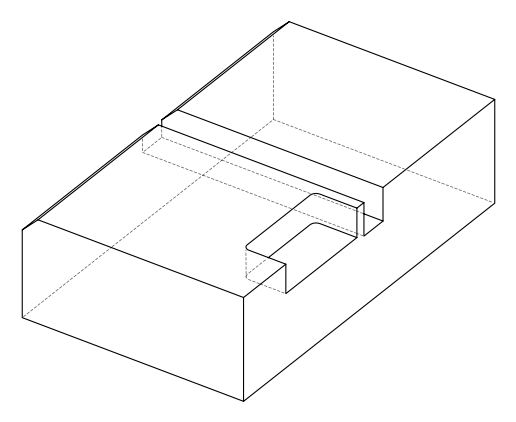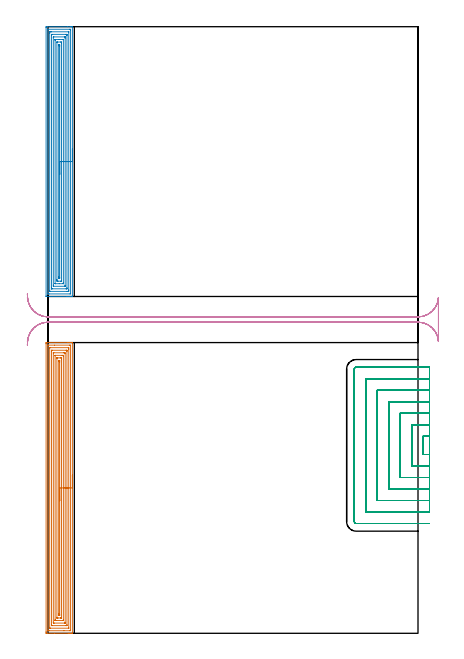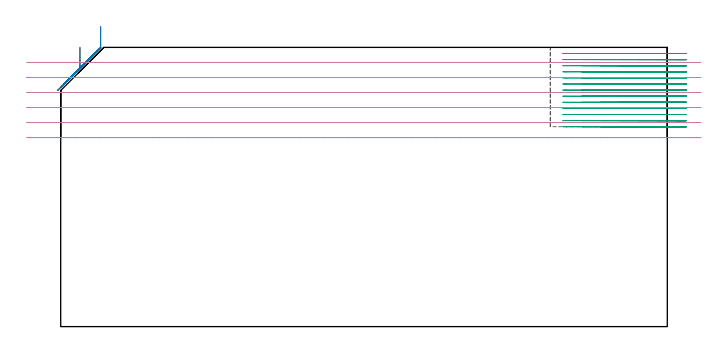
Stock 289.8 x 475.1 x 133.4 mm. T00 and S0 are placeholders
(PLAN: 4 operations, 2 tool changes, 83.8 min)
(1 AREA_MILL | FG_CHAMFER_SURFACE | UGT0205_001 | 14.82 min | 49999 mm3)
(2 AREA_MILL_1 | FG_CHAMFER_SURFACE_1 | UGT0205_001 | 13.77 min | 46518 mm3)
(3 MILL_SLOT | SLOT_PARTIAL_RECTANGULAR | NXT0201_011 | Follow Part, ap 3, ae 75% | 46.55 min | 283866 mm3)
(4 MILL_RECTANGULAR_SLOT | SLOT_RECTANGULAR | UGT0201_004 | Follow Part, ap 8, ae 75% | 8.67 min | 447569 mm3)
(TOOL UGT0205_001 | Chamfer Mill 20 x 3 x 45 deg. | D20 FL50 Z2)
(TOOL NXT0201_011 | ENDMILL 12mm [2P460-1200-NA 1630] | D12 FL38 Z6)
(TOOL UGT0201_004 | End Mill 32 mm | D32 FL53 Z6)
(OP 1 AREA_MILL)
G17 G21 G94 G90
T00 M6
G54
G17 G0 G90 X19.097 Y123.851 S1061 M3
G43 Z143.4 H0
Z143.397
G94 G1 Y123.813 Z142.526 F250.
Y123.699 Z141.661
Y123.51 Z140.809
Y123.248 Z139.977
Y122.914 Z139.171
X19.098 Y122.511 Z138.397
Y122.042 Z137.662
Y121.511 Z136.97
Y120.922 Z136.326
Y120.278 Z135.737
Y119.586 Z135.206
Y118.85 Z134.737
Y118.077 Z134.335
Y117.271 Z134.001
Y116.439 Z133.738
Y115.587 Z133.55
Y114.722 Z133.436
Y113.85 Z133.398
X19.1 Y0.15 Z133.4
X19.097 Y0.01 Z133.388
X19.07 Y0.007 Z133.361
X18.739 Y0. Z133.038
X18.273 Z132.572
X17.676 Z131.97
X16.489 Z130.786
X15.9 Z130.194
X5.102 Z119.4
X-0.963 Y0.001 Z113.334
X-1.184 Y0.003 Z113.113
X-1.491 Y0.008 Z112.806
X-1.494 Y0.062 Z112.803
X-1.499 Y0.596 Z112.801
X-1.5 Y1.135 Z112.8
Y226.752
X-1.499 Y227.104 Z112.801
X-1.494 Y227.638 Z112.803
X-1.491 Y227.692 Z112.806
X-0.963 Y227.7 Z113.334
X15.307 Z129.602
X15.9 Z130.194
X16.489 Z130.786
X16.788 Z131.084
X17.377 Z131.673
X17.676 Z131.97
X18.273 Z132.572
X18.739 Z133.038
X19.072 Z133.363
X19.088 Y227.69 Z133.38
X19.095 Y227.607 Z133.392
X19.097 Y227.589 Z133.394
X19.095 Y227.552 Z133.395
X19.098 Y113.85 Z133.398
X17.683 Z131.983
X17.685 Y2.369 Z131.985
X17.676 Y2.01 Z131.976
X17.164 Y2.002 Z131.464
X12.506 Y2. Z126.806
X0.812 Z115.112
X0.3 Y2.002 Z114.6
X-0.076 Y2.01 Z114.224
X-0.085 Y2.379 Z114.215
X-0.086 Y2.39 Z114.214
X-0.085 Y225.331 Z114.215
X-0.076 Y225.69 Z114.224
X0.436 Y225.698 Z114.736
X5.094 Y225.7 Z119.394
X16.788 Z131.088
X17.3 Y225.698 Z131.6
X17.676 Y225.69 Z131.976
X17.681 Y225.315 Z131.981
X17.683 Y113.85 Z131.983
X16.269 Z130.569
X16.271 Y4.163 Z130.571
X16.269 Y4.07 Z130.569
X16.267 Y4.025 Z130.567
X16.265 Y4.01 Z130.565
X16.224 Y4.007 Z130.524
X16.061 Y4.001 Z130.361
X1.7 Y4. Z116.
X1.537 Y4.002 Z115.837
X1.43 Y4.005 Z115.73
X1.346 Y4.01 Z115.646
X1.335 Y4.022 Z115.635
X1.333 Y4.04 Z115.633
X1.331 Y4.163 Z115.631
X1.329 Y4.535 Z115.629
Y223.537
X1.331 Y223.63 Z115.631
X1.333 Y223.676 Z115.633
X1.335 Y223.69 Z115.635
X1.376 Y223.693 Z115.676
X1.539 Y223.699 Z115.839
X15.9 Z130.2
X16.062 Y223.698 Z130.362
X16.17 Y223.694 Z130.47
X16.252 Y223.69 Z130.552
X16.26 Y223.658 Z130.56
X16.262 Y223.537 Z130.562
X16.266 Y223.17 Z130.566
X16.267 Y222.645 Z130.567
Y222.277
X16.269 Y113.85 Z130.569
X14.855 Z129.155
X14.856 Y6.838 Z129.156
X14.851 Y6.109 Z129.151
X14.848 Y6.01 Z129.148
X14.751 Y6.006 Z129.051
X14.542 Y6.002 Z128.842
X14.125 Y6. Z128.425
X3.421 Z117.721
X3.038 Y6.002 Z117.338
X2.846 Y6.006 Z117.146
X2.756 Y6.01 Z117.056
X2.75 Y6.071 Z117.05
X2.744 Y6.681 Z117.044
X2.743 Y6.838 Z117.043
Y220.862
X2.749 Y221.591 Z117.049
X2.752 Y221.69 Z117.052
X2.849 Y221.694 Z117.149
X3.058 Y221.698 Z117.358
X3.475 Y221.7 Z117.775
X14.179 Z128.479
X14.562 Y221.698 Z128.862
X14.753 Y221.694 Z129.053
X14.843 Y221.69 Z129.143
X14.846 Y221.627 Z129.146
X14.852 Y221.023 Z129.152
X14.853 Y220.862 Z129.153
X14.855 Y113.85 Z129.155
X13.441 Z127.741
X13.442 Y8.21 Z127.742
X13.44 Y8.072 Z127.74
X13.437 Y8.024 Z127.737
X13.434 Y8.009 Z127.734
X13.43 Y8.006 Z127.73
X13.392 Y8.003 Z127.692
X13.238 Y8.001 Z127.538
X12.969 Y8. Z127.269
X4.98 Y8.001 Z119.28
X4.362 Y8.009 Z118.662
X4.164 Y8.013 Z118.464
X4.159 Y8.415 Z118.459
X4.158 Y8.622 Z118.458
Y219.491
X4.159 Y219.628 Z118.459
X4.162 Y219.677 Z118.462
X4.165 Y219.691 Z118.465
X4.17 Y219.694 Z118.47
X4.208 Y219.697 Z118.508
X4.362 Y219.699 Z118.662
X4.631 Y219.7 Z118.931
X12.35 Y219.699 Z126.65
X12.62 Y219.698 Z126.92
X13.238 Y219.69 Z127.538
X13.432 Y219.675 Z127.732
X13.436 Y219.28 Z127.736
X13.438 Y219.078 Z127.738
X13.441 Y113.85 Z127.741
X12.027 Z126.327
X12.028 Y10.405 Z126.328
X12.027 Y10.121 Z126.327
X12.025 Y10.05 Z126.325
X12.022 Y10.018 Z126.322
X12.019 Y10.01 Z126.319
X12. Y10.007 Z126.3
X11.865 Y10.001 Z126.165
X6.541 Y10. Z120.841
X6.137 Y10.001 Z120.437
X5.65 Y10.003 Z119.95
X5.586 Y10.01 Z119.886
X5.578 Y10.014 Z119.878
X5.575 Y10.033 Z119.875
X5.573 Y10.081 Z119.873
X5.571 Y10.405 Z119.871
Y10.974
Y217.295
X5.572 Y217.579 Z119.872
X5.574 Y217.65 Z119.874
X5.578 Y217.682 Z119.878
X5.581 Y217.69 Z119.881
X5.6 Y217.693 Z119.9
X5.735 Y217.699 Z120.035
X11.059 Y217.7 Z125.359
X11.463 Y217.699 Z125.763
X11.951 Y217.696 Z126.251
X12.007 Y217.69 Z126.307
X12.017 Y217.629 Z126.317
X12.021 Y217.295 Z126.321
X12.024 Y216.731 Z126.324
X12.027 Y113.85 Z126.327
X10.612 Z124.912
X10.614 Y12.15 Z124.914
X10.613 Y12.11 Z124.913
X10.607 Y12.033 Z124.907
X10.604 Y12.008 Z124.904
X10.598 Y12.006 Z124.898
X10.575 Y12.004 Z124.875
X9.875 Y12. Z124.175
X9.688 Z123.988
X7.912 Z122.212
X7.211 Y12.002 Z121.511
X7.025 Y12.007 Z121.325
X7.001 Y12.01 Z121.301
X6.992 Y12.021 Z121.292
X6.989 Y12.07 Z121.289
X6.986 Y12.149 Z121.286
Y215.551
X6.987 Y215.591 Z121.287
X6.992 Y215.668 Z121.292
X6.996 Y215.692 Z121.296
X7.002 Y215.694 Z121.302
X7.025 Y215.697 Z121.325
X7.725 Y215.7 Z122.025
X9.5 Z123.8
X9.688 Y215.699 Z123.988
X10.391 Y215.696 Z124.691
X10.575 Y215.69 Z124.875
X10.604 Y215.511 Z124.904
X10.607 Y215.479 Z124.907
X10.61 Y214.619 Z124.91
Y214.584
X10.612 Y113.85 Z124.912
X9.198 Z123.498
X9.2 Y14.864 Z123.5
X9.198 Y14.464 Z123.498
X9.194 Y14.061 Z123.494
X9.193 Y14.015 Z123.493
X9.175 Y14.01 Z123.475
X9.122 Y14.005 Z123.422
X9.015 Y14.002 Z123.315
X8.8 Y14.001 Z123.1
X8.771 Z123.071
X8.406 Y14.023 Z122.706
X8.404 Y14.128 Z122.704
X8.401 Y14.373 Z122.701
X8.4 Y14.864 Z122.7
Y15.266
Y212.836
X8.401 Y213.237 Z122.701
X8.405 Y213.64 Z122.705
X8.407 Y213.686 Z122.707
X8.425 Y213.69 Z122.725
X8.478 Y213.695 Z122.778
X8.585 Y213.698 Z122.885
X8.8 Y213.699 Z123.1
X8.829 Z123.129
X9.189 Y213.674 Z123.489
X9.192 Y213.573 Z123.492
X9.194 Y213.331 Z123.494
X9.196 Y212.836 Z123.496
Y212.438
X9.198 Y113.85 Z123.498
Y112.979 Z123.536
Y112.114 Z123.65
Y111.262 Z123.839
Y110.43 Z124.101
Y109.624 Z124.435
Y108.85 Z124.838
Y108.115 Z125.307
Y107.422 Z125.838
Y106.779 Z126.427
Y106.19 Z127.07
Y105.659 Z127.763
Y105.19 Z128.498
Y104.787 Z129.272
Y104.453 Z130.078
Y104.191 Z130.91
Y104.002 Z131.762
Y103.888 Z132.627
Y103.85 Z133.498
G0 Z143.4
M5
M2
(OP 2 AREA_MILL_1)
G17 G21 G94 G90
T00 M6
G54
G17 G0 G90 X19.1 Y379.45 S1061 M3
G43 Z143.4 H0
G94 G1 Y379.412 Z142.528 F250.
Y379.298 Z141.663
Y379.109 Z140.812
Y378.847 Z139.98
Y378.513 Z139.174
Y378.11 Z138.4
Y377.642 Z137.664
Y377.11 Z136.972
Y376.521 Z136.329
Y375.878 Z135.739
Y375.186 Z135.208
Y374.45 Z134.74
Y373.676 Z134.337
Y372.87 Z134.003
Y372.038 Z133.741
Y371.186 Z133.552
Y370.322 Z133.438
Y369.45 Z133.4
Y263.978
X19.097 Y263.81 Z133.388
X19.064 Y263.807 Z133.356
X18.673 Y263.8 Z132.972
X18.382 Z132.682
X17.676 Z131.971
X16.435 Z130.732
X15.013 Z129.308
X-1.231 Y263.801 Z113.067
X-1.492 Y263.81 Z112.806
X-1.499 Y264.071 Z112.799
Y264.095
X-1.5 Y474.475 Z112.8
X-1.497 Y474.831 Z112.802
X-1.492 Y475.09 Z112.806
X-1.23 Y475.1 Z113.067
X15.28 Z129.576
X17.676 Z131.971
X18.382 Z132.682
X18.673 Z132.972
X19.064 Y475.093 Z133.356
X19.097 Y475.09 Z133.388
X19.1 Y474.922 Z133.4
Y369.45
X17.686 Z131.986
Y266.202
X17.676 Y265.81 Z131.976
X17.196 Y265.801 Z131.496
X0.812 Y265.8 Z115.112
X0.333 Y265.801 Z114.633
X-0.076 Y265.81 Z114.224
X-0.086 Y266.212 Z114.214
Y266.223
Y472.698
X-0.076 Y473.09 Z114.224
X0.404 Y473.099 Z114.704
X16.788 Y473.1 Z131.088
X17.267 Y473.099 Z131.567
X17.676 Y473.09 Z131.976
X17.685 Y472.688 Z131.985
X17.686 Y472.677 Z131.986
Y369.45
X16.271 Z130.571
Y268.894
X16.27 Y268.521 Z130.57
X16.267 Y268. Z130.567
X16.264 Y267.823 Z130.564
X16.092 Y267.807 Z130.392
X15.9 Y267.804 Z130.2
X15.211 Y267.8 Z129.511
X15.013 Z129.313
X1.7 Y267.801 Z116.
X1.501 Y267.805 Z115.801
X1.369 Y267.81 Z115.669
X1.334 Y267.814 Z115.634
X1.333 Y267.831 Z115.633
X1.331 Y267.876 Z115.631
X1.329 Y268. Z115.629
Y470.006
X1.33 Y470.379 Z115.63
X1.333 Y470.9 Z115.633
X1.335 Y471.077 Z115.635
X1.508 Y471.093 Z115.808
X1.7 Y471.096 Z116.
X2.389 Y471.1 Z116.689
X2.587 Z116.887
X15.9 Y471.099 Z130.2
X16.099 Y471.095 Z130.399
X16.231 Y471.09 Z130.531
X16.265 Y471.086 Z130.565
X16.267 Y471.069 Z130.567
X16.269 Y471.024 Z130.569
X16.271 Y470.9 Z130.571
Y369.45
X14.857 Z129.157
Y270.682
X14.855 Y269.947 Z129.155
X14.852 Y269.84 Z129.152
X14.851 Y269.816 Z129.151
X14.835 Y269.81 Z129.135
X14.782 Y269.807 Z129.082
X14.563 Y269.802 Z128.863
X14.125 Y269.8 Z128.425
X3.475 Z117.775
X3.033 Y269.802 Z117.333
X2.819 Y269.805 Z117.119
X2.766 Y269.81 Z117.066
X2.749 Y269.813 Z117.049
X2.748 Y269.83 Z117.048
X2.746 Y269.901 Z117.046
X2.743 Y270.525 Z117.043
Y270.682
Y468.218
X2.745 Y468.953 Z117.045
X2.748 Y469.06 Z117.048
X2.749 Y469.084 Z117.049
X2.765 Y469.09 Z117.065
X2.818 Y469.093 Z117.118
X3.037 Y469.098 Z117.337
X3.475 Y469.1 Z117.775
X14.125 Z128.425
X14.567 Y469.098 Z128.867
X14.781 Y469.094 Z129.081
X14.834 Y469.09 Z129.134
X14.851 Y469.087 Z129.151
X14.852 Y469.07 Z129.152
X14.854 Y468.999 Z129.154
X14.857 Y468.375 Z129.157
Y468.218
Y369.45
X13.443 Z127.743
Y272.263
X13.442 Y272.056 Z127.742
X13.439 Y271.918 Z127.739
X13.436 Y271.816 Z127.736
X13.403 Y271.81 Z127.703
X13.238 Y271.804 Z127.538
X13.014 Y271.801 Z127.314
X4.267 Y271.8 Z118.567
X4.209 Y271.802 Z118.509
X4.177 Y271.806 Z118.477
X4.166 Y271.809 Z118.466
X4.164 Y271.85 Z118.464
X4.158 Y272.262 Z118.458
X4.157 Y272.469 Z118.457
Y272.676
Y466.637
X4.158 Y466.844 Z118.458
X4.161 Y466.982 Z118.461
X4.164 Y467.084 Z118.464
X4.197 Y467.09 Z118.497
X4.362 Y467.096 Z118.662
X4.586 Y467.099 Z118.886
X13.333 Y467.1 Z127.633
X13.391 Y467.098 Z127.691
X13.423 Y467.094 Z127.723
X13.434 Y467.091 Z127.734
X13.436 Y467.05 Z127.736
X13.442 Y466.637 Z127.742
X13.443 Y466.431 Z127.743
Y466.224
Y369.45
X12.029 Z126.329
Y274.581
X12.027 Y274.257 Z126.327
X12.025 Y273.972 Z126.325
X12.022 Y273.831 Z126.322
X12.016 Y273.81 Z126.316
X11.981 Y273.806 Z126.281
X11.915 Y273.802 Z126.215
X8.81 Y273.8 Z123.11
X5.702 Y273.802 Z120.002
X5.587 Y273.808 Z119.887
X5.578 Y273.81 Z119.878
X5.576 Y273.82 Z119.876
X5.573 Y273.857 Z119.873
X5.571 Y273.933 Z119.871
Y464.319
X5.572 Y464.643 Z119.872
X5.575 Y464.928 Z119.875
X5.578 Y465.069 Z119.878
X5.584 Y465.09 Z119.884
X5.619 Y465.094 Z119.919
X5.685 Y465.098 Z119.985
X8.79 Y465.1 Z123.09
X11.898 Y465.098 Z126.198
X12.013 Y465.092 Z126.313
X12.022 Y465.09 Z126.322
X12.024 Y465.08 Z126.324
X12.027 Y465.043 Z126.327
X12.028 Y464.967 Z126.328
X12.029 Y369.45 Z126.329
X10.615 Z124.915
X10.614 Y276.005 Z124.914
X10.613 Y275.965 Z124.913
X10.608 Y275.887 Z124.908
X10.599 Y275.81 Z124.899
X10.575 Y275.808 Z124.875
X9.93 Y275.801 Z124.23
X7.912 Z122.212
X7.264 Y275.804 Z121.564
X7.025 Y275.81 Z121.325
X6.992 Y276.045 Z121.292
X6.989 Y276.081 Z121.289
X6.985 Y276.938 Z121.285
Y276.978
X6.986 Y462.895 Z121.286
X6.987 Y462.935 Z121.287
X6.992 Y463.014 Z121.292
X7.001 Y463.09 Z121.301
X7.025 Y463.092 Z121.325
X7.67 Y463.099 Z121.97
X9.688 Z123.988
X10.336 Y463.096 Z124.636
X10.575 Y463.09 Z124.875
X10.608 Y462.855 Z124.908
X10.611 Y462.819 Z124.911
X10.615 Y461.962 Z124.915
Y461.922
Y369.45
X9.2 Z123.5
Y278.726
X9.198 Y278.325 Z123.498
X9.193 Y277.832 Z123.493
X8.83 Y277.802 Z123.13
X8.8 Y277.803 Z123.1
X8.407 Y277.832 Z122.707
X8.402 Y278.233 Z122.702
X8.4 Y278.726 Z122.7
Y279.129
Y460.174
X8.401 Y460.575 Z122.701
X8.407 Y461.068 Z122.707
X8.77 Y461.098 Z123.07
X8.8 Y461.097 Z123.1
X9.193 Y461.068 Z123.493
X9.198 Y460.667 Z123.498
X9.2 Y460.174 Z123.5
Y459.771
Y369.45
Y368.578 Z123.538
Y367.713 Z123.652
Y366.862 Z123.841
Y366.03 Z124.103
Y365.224 Z124.437
Y364.45 Z124.84
Y363.714 Z125.309
Y363.022 Z125.84
Y362.379 Z126.429
Y361.79 Z127.073
Y361.258 Z127.765
Y360.79 Z128.5
Y360.387 Z129.274
Y360.053 Z130.08
Y359.791 Z130.912
Y359.602 Z131.764
Y359.488 Z132.629
Y359.45 Z133.5
G0 Z143.4
M5
M2
(OP 3 MILL_SLOT)
G17 G21 G94 G90
T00 M6
G54
G17 G0 G90 X298.8 Y154.4 S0 M3
G43 Z143.4 H1
Z130.485
G94 G1 X295.8 F250.
X293.9 F500.
Y140.
X295.8
X298.8 F250.
Y163.4
X295.8
X284.9 F500.
Y131.
X295.8
X298.8 F250.
Y172.4
X295.8
X275.9 F500.
Y122.
X295.8
X298.8 F250.
Y181.4
X295.8
X266.9 F500.
Y113.
X295.8
X298.8 F250.
Y190.4
X295.8
X257.9 F500.
Y104.
X295.8
X298.8 F250.
Y199.4
X295.8
X248.9 F500.
Y95.
X295.8
X298.8 F250.
Y208.4
X295.8
X241.4 F500.
G3 X239.9 Y206.9 R1.5
G1 Y87.5
G3 X241.4 Y86. R1.5
G1 X295.8
X298.8 F250.
G0 Y154.4 Z127.569
G1 X295.8
X293.9 F500.
Y140.
X295.8
X298.8 F250.
Y163.4
X295.8
X284.9 F500.
Y131.
X295.8
X298.8 F250.
Y172.4
X295.8
X275.9 F500.
Y122.
X295.8
X298.8 F250.
Y181.4
X295.8
X266.9 F500.
Y113.
X295.8
X298.8 F250.
Y190.4
X295.8
X257.9 F500.
Y104.
X295.8
X298.8 F250.
Y199.4
X295.8
X248.9 F500.
Y95.
X295.8
X298.8 F250.
Y208.4
X295.8
X241.4 F500.
G3 X239.9 Y206.9 R1.5
G1 Y87.5
G3 X241.4 Y86. R1.5
G1 X295.8
X298.8 F250.
G0 Y154.4 Z124.654
G1 X295.8
X293.9 F500.
Y140.
X295.8
X298.8 F250.
Y163.4
X295.8
X284.9 F500.
Y131.
X295.8
X298.8 F250.
Y172.4
X295.8
X275.9 F500.
Y122.
X295.8
X298.8 F250.
Y181.4
X295.8
X266.9 F500.
Y113.
X295.8
X298.8 F250.
Y190.4
X295.8
X257.9 F500.
Y104.
X295.8
X298.8 F250.
Y199.4
X295.8
X248.9 F500.
Y95.
X295.8
X298.8 F250.
Y208.4
X295.8
X241.4 F500.
G3 X239.9 Y206.9 R1.5
G1 Y87.5
G3 X241.4 Y86. R1.5
G1 X295.8
X298.8 F250.
G0 Y154.4 Z121.738
G1 X295.8
X293.9 F500.
Y140.
X295.8
X298.8 F250.
Y163.4
X295.8
X284.9 F500.
Y131.
X295.8
X298.8 F250.
Y172.4
X295.8
X275.9 F500.
Y122.
X295.8
X298.8 F250.
Y181.4
X295.8
X266.9 F500.
Y113.
X295.8
X298.8 F250.
Y190.4
X295.8
X257.9 F500.
Y104.
X295.8
X298.8 F250.
Y199.4
X295.8
X248.9 F500.
Y95.
X295.8
X298.8 F250.
Y208.4
X295.8
X241.4 F500.
G3 X239.9 Y206.9 R1.5
G1 Y87.5
G3 X241.4 Y86. R1.5
G1 X295.8
X298.8 F250.
G0 Y154.4 Z118.823
G1 X295.8
X293.9 F500.
Y140.
X295.8
X298.8 F250.
Y163.4
X295.8
X284.9 F500.
Y131.
X295.8
X298.8 F250.
Y172.4
X295.8
X275.9 F500.
Y122.
X295.8
X298.8 F250.
Y181.4
X295.8
X266.9 F500.
Y113.
X295.8
X298.8 F250.
Y190.4
X295.8
X257.9 F500.
Y104.
X295.8
X298.8 F250.
Y199.4
X295.8
X248.9 F500.
Y95.
X295.8
X298.8 F250.
Y208.4
X295.8
X241.4 F500.
G3 X239.9 Y206.9 R1.5
G1 Y87.5
G3 X241.4 Y86. R1.5
G1 X295.8
X298.8 F250.
G0 Y154.4 Z115.908
G1 X295.8
X293.9 F500.
Y140.
X295.8
X298.8 F250.
Y163.4
X295.8
X284.9 F500.
Y131.
X295.8
X298.8 F250.
Y172.4
X295.8
X275.9 F500.
Y122.
X295.8
X298.8 F250.
Y181.4
X295.8
X266.9 F500.
Y113.
X295.8
X298.8 F250.
Y190.4
X295.8
X257.9 F500.
Y104.
X295.8
X298.8 F250.
Y199.4
X295.8
X248.9 F500.
Y95.
X295.8
X298.8 F250.
Y208.4
X295.8
X241.4 F500.
G3 X239.9 Y206.9 R1.5
G1 Y87.5
G3 X241.4 Y86. R1.5
G1 X295.8
X298.8 F250.
G0 Y154.4 Z112.992
G1 X295.8
X293.9 F500.
Y140.
X295.8
X298.8 F250.
Y163.4
X295.8
X284.9 F500.
Y131.
X295.8
X298.8 F250.
Y172.4
X295.8
X275.9 F500.
Y122.
X295.8
X298.8 F250.
Y181.4
X295.8
X266.9 F500.
Y113.
X295.8
X298.8 F250.
Y190.4
X295.8
X257.9 F500.
Y104.
X295.8
X298.8 F250.
Y199.4
X295.8
X248.9 F500.
Y95.
X295.8
X298.8 F250.
Y208.4
X295.8
X241.4 F500.
G3 X239.9 Y206.9 R1.5
G1 Y87.5
G3 X241.4 Y86. R1.5
G1 X295.8
X298.8 F250.
G0 Y154.4 Z110.077
G1 X295.8
X293.9 F500.
Y140.
X295.8
X298.8 F250.
Y163.4
X295.8
X284.9 F500.
Y131.
X295.8
X298.8 F250.
Y172.4
X295.8
X275.9 F500.
Y122.
X295.8
X298.8 F250.
Y181.4
X295.8
X266.9 F500.
Y113.
X295.8
X298.8 F250.
Y190.4
X295.8
X257.9 F500.
Y104.
X295.8
X298.8 F250.
Y199.4
X295.8
X248.9 F500.
Y95.
X295.8
X298.8 F250.
Y208.4
X295.8
X241.4 F500.
G3 X239.9 Y206.9 R1.5
G1 Y87.5
G3 X241.4 Y86. R1.5
G1 X295.8
X298.8 F250.
G0 Y154.4 Z107.162
G1 X295.8
X293.9 F500.
Y140.
X295.8
X298.8 F250.
Y163.4
X295.8
X284.9 F500.
Y131.
X295.8
X298.8 F250.
Y172.4
X295.8
X275.9 F500.
Y122.
X295.8
X298.8 F250.
Y181.4
X295.8
X266.9 F500.
Y113.
X295.8
X298.8 F250.
Y190.4
X295.8
X257.9 F500.
Y104.
X295.8
X298.8 F250.
Y199.4
X295.8
X248.9 F500.
Y95.
X295.8
X298.8 F250.
Y208.4
X295.8
X241.4 F500.
G3 X239.9 Y206.9 R1.5
G1 Y87.5
G3 X241.4 Y86. R1.5
G1 X295.8
X298.8 F250.
G0 Y154.4 Z104.246
G1 X295.8
X293.9 F500.
Y140.
X295.8
X298.8 F250.
Y163.4
X295.8
X284.9 F500.
Y131.
X295.8
X298.8 F250.
Y172.4
X295.8
X275.9 F500.
Y122.
X295.8
X298.8 F250.
Y181.4
X295.8
X266.9 F500.
Y113.
X295.8
X298.8 F250.
Y190.4
X295.8
X257.9 F500.
Y104.
X295.8
X298.8 F250.
Y199.4
X295.8
X248.9 F500.
Y95.
X295.8
X298.8 F250.
Y208.4
X295.8
X241.4 F500.
G3 X239.9 Y206.9 R1.5
G1 Y87.5
G3 X241.4 Y86. R1.5
G1 X295.8
X298.8 F250.
G0 Y154.4 Z101.331
G1 X295.8
X293.9 F500.
Y140.
X295.8
X298.8 F250.
Y163.4
X295.8
X284.9 F500.
Y131.
X295.8
X298.8 F250.
Y172.4
X295.8
X275.9 F500.
Y122.
X295.8
X298.8 F250.
Y181.4
X295.8
X266.9 F500.
Y113.
X295.8
X298.8 F250.
Y190.4
X295.8
X257.9 F500.
Y104.
X295.8
X298.8 F250.
Y199.4
X295.8
X248.9 F500.
Y95.
X295.8
X298.8 F250.
Y208.4
X295.8
X241.4 F500.
G3 X239.9 Y206.9 R1.5
G1 Y87.5
G3 X241.4 Y86. R1.5
G1 X295.8
X298.8 F250.
G0 Y154.4 Z98.415
G1 X295.8
X293.9 F500.
Y140.
X295.8
X298.8 F250.
Y163.4
X295.8
X284.9 F500.
Y131.
X295.8
X298.8 F250.
Y172.4
X295.8
X275.9 F500.
Y122.
X295.8
X298.8 F250.
Y181.4
X295.8
X266.9 F500.
Y113.
X295.8
X298.8 F250.
Y190.4
X295.8
X257.9 F500.
Y104.
X295.8
X298.8 F250.
Y199.4
X295.8
X248.9 F500.
Y95.
X295.8
X298.8 F250.
Y208.4
X295.8
X241.4 F500.
G3 X239.9 Y206.9 R1.5
G1 Y87.5
G3 X241.4 Y86. R1.5
G1 X295.8
X298.8 F250.
G0 Y154.4 Z95.5
G1 X295.8
X293.9 F500.
Y140.
X295.8
X298.8 F250.
Y163.4
X295.8
X284.9 F500.
Y131.
X295.8
X298.8 F250.
Y172.4
X295.8
X275.9 F500.
Y122.
X295.8
X298.8 F250.
Y181.4
X295.8
X266.9 F500.
Y113.
X295.8
X298.8 F250.
Y190.4
X295.8
X257.9 F500.
Y104.
X295.8
X298.8 F250.
Y199.4
X295.8
X248.9 F500.
Y95.
X295.8
X298.8 F250.
Y208.4
X295.8
X241.4 F500.
G3 X239.9 Y206.9 R1.5
G1 Y87.5
G3 X241.4 Y86. R1.5
G1 X295.8
X298.8 F250.
G0 Z143.4
M5
M2
(OP 4 MILL_RECTANGULAR_SLOT)
G17 G21 G94 G90
T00 M6
G54
G17 G0 G90 X-16.129 Y229.901 S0 M3
G43 Z143.4 H0
Z126.217
G94 G1 X-15.183 Y232.748 F250.
G2 X0. Y243.7 R16. F500.
G1 X289.8
G2 X305.77 Y228.68 R16.
G1 X305.8
Y262.82
X305.77
G2 X289.8 Y247.8 R16.
G1 X0.
G2 X-15.183 Y258.752 R16.
G1 X-16.129 Y261.599 F250.
G0 X-16.25 Y228.662 Z119.033
G1 X-15.524 Y231.573
G2 X0. Y243.7 R16. F500.
G1 X289.8
G2 X305.77 Y228.68 R16.
G1 X305.8
Y262.82
X305.77
G2 X289.8 Y247.8 R16.
G1 X0.
G2 X-15.525 Y259.929 R16.
G1 X-16.25 Y262.839 F250.
G0 X-16.154 Y225.685 Z111.85
G1 X-15.97 Y228.679
G2 X0. Y243.7 R16. F500.
G1 X289.8
G2 X305.77 Y228.68 R16.
G1 X305.8
Y262.82
X305.77
G2 X289.8 Y247.8 R16.
G1 X0.
G2 X-15.97 Y262.821 R16.
G1 X-16.154 Y265.815 F250.
G0 Y225.685 Z104.667
G1 X-15.97 Y228.679
G2 X0. Y243.7 R16. F500.
G1 X289.8
G2 X305.77 Y228.68 R16.
G1 X305.8
Y262.82
X305.77
G2 X289.8 Y247.8 R16.
G1 X0.
G2 X-15.97 Y262.821 R16.
G1 X-16.154 Y265.815 F250.
G0 Y225.685 Z97.483
G1 X-15.97 Y228.679
G2 X0. Y243.7 R16. F500.
G1 X289.8
G2 X305.77 Y228.68 R16.
G1 X305.8
Y262.82
X305.77
G2 X289.8 Y247.8 R16.
G1 X0.
G2 X-15.97 Y262.821 R16.
G1 X-16.154 Y265.815 F250.
G0 Y225.685 Z90.3
G1 X-15.97 Y228.679
G2 X0. Y243.7 R16. F500.
G1 X289.8
G2 X305.77 Y228.68 R16.
G1 X305.8
Y262.82
X305.77
G2 X289.8 Y247.8 R16.
G1 X0.
G2 X-15.97 Y262.821 R16.
G1 X-16.154 Y265.815 F250.
G0 Z143.4
M5
M2
